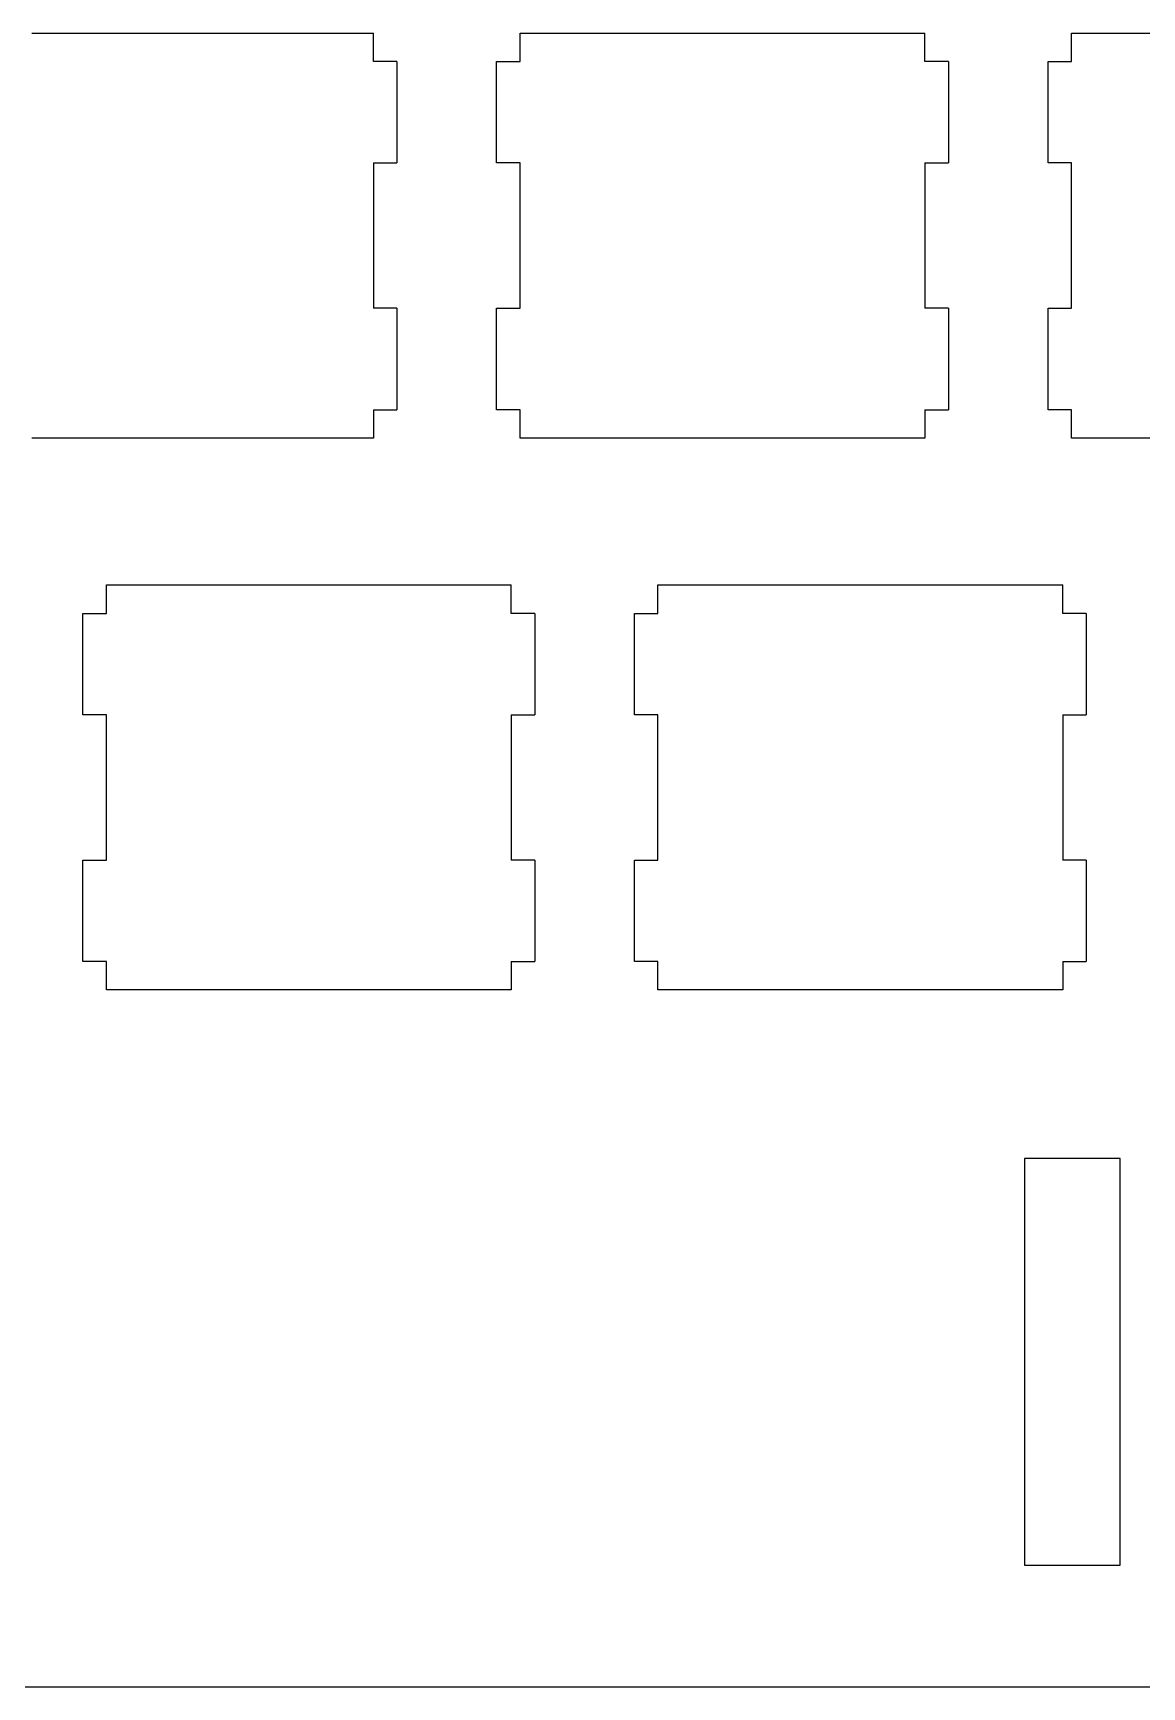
# Model space of a CAD drawing. Extents: x 14 to 304, y 9 to 109.
# Drawn here: x 149.6 to 187.8, y 9.4 to 66.3 of the extents above; entities that cross this region are included whole.
import ezdxf

# ---------------------------------------------------------------- set-up
doc = ezdxf.new("R2010")
doc.units = 0
doc.layers.add('LAYER_1', color=7, linetype='CONTINUOUS')

msp = doc.modelspace()

# ---------------------------------------------------------------- linework, layer by layer
at = {"layer": 'LAYER_1', "linetype": 'BYBLOCK'}
msp.add_line((18.126, 9.37), (278.572, 9.37), dxfattribs=at)
msp.add_lwpolyline([(183.752, 27.563), (183.752, 13.563), (187.052, 13.563), (187.052, 27.563)], close=True, dxfattribs=at)
msp.add_lwpolyline([(183.752, 27.563), (183.752, 13.563), (187.052, 13.563), (187.052, 27.563)], close=True, dxfattribs=at)
for points in [[(149.556, 66.313, 0), (150.244, 66.313, 0), (150.992, 66.313, 0), (151.789, 66.313, 0), (152.622, 66.313, 0), (153.48, 66.313, 0), (154.349, 66.313, 0), (155.219, 66.313, 0), (156.076, 66.313, 0), (156.909, 66.313, 0), (157.706, 66.313, 0), (158.455, 66.313, 0), (159.143, 66.313, 0), (159.758, 66.313, 0), (160.289, 66.313, 0), (160.723, 66.313, 0), (161.047, 66.313, 0), (161.251, 66.313, 0), (161.322, 66.313, 0)], [(161.322, 65.334, 0), (161.322, 65.339, 0), (161.322, 65.353, 0), (161.322, 65.376, 0), (161.322, 65.406, 0), (161.322, 65.444, 0), (161.322, 65.487, 0), (161.322, 65.535, 0), (161.322, 65.588, 0), (161.322, 65.644, 0), (161.322, 65.702, 0), (161.322, 65.762, 0), (161.322, 65.823, 0), (161.322, 65.884, 0), (161.322, 65.944, 0), (161.322, 66.003, 0), (161.322, 66.059, 0), (161.322, 66.111, 0), (161.322, 66.16, 0), (161.322, 66.203, 0), (161.322, 66.24, 0), (161.322, 66.271, 0), (161.322, 66.293, 0), (161.322, 66.308, 0), (161.322, 66.313, 0)], [(166.377, 66.313, 0), (166.447, 66.313, 0), (166.651, 66.313, 0), (166.976, 66.313, 0), (167.41, 66.313, 0), (167.94, 66.313, 0), (168.556, 66.313, 0), (169.244, 66.313, 0), (169.992, 66.313, 0), (170.789, 66.313, 0), (171.622, 66.313, 0), (172.48, 66.313, 0), (173.349, 66.313, 0), (174.219, 66.313, 0), (175.076, 66.313, 0), (175.909, 66.313, 0), (176.706, 66.313, 0), (177.455, 66.313, 0), (178.143, 66.313, 0), (178.758, 66.313, 0), (179.289, 66.313, 0), (179.723, 66.313, 0), (180.047, 66.313, 0), (180.251, 66.313, 0), (180.322, 66.313, 0)], [(166.377, 65.334, 0), (166.377, 65.339, 0), (166.377, 65.353, 0), (166.377, 65.376, 0), (166.377, 65.406, 0), (166.377, 65.444, 0), (166.377, 65.487, 0), (166.377, 65.535, 0), (166.377, 65.588, 0), (166.377, 65.644, 0), (166.377, 65.702, 0), (166.377, 65.762, 0), (166.377, 65.823, 0), (166.377, 65.884, 0), (166.377, 65.944, 0), (166.377, 66.003, 0), (166.377, 66.059, 0), (166.377, 66.111, 0), (166.377, 66.16, 0), (166.377, 66.203, 0), (166.377, 66.24, 0), (166.377, 66.271, 0), (166.377, 66.293, 0), (166.377, 66.308, 0), (166.377, 66.313, 0)], [(180.322, 65.334, 0), (180.322, 65.339, 0), (180.322, 65.353, 0), (180.322, 65.376, 0), (180.322, 65.406, 0), (180.322, 65.444, 0), (180.322, 65.487, 0), (180.322, 65.535, 0), (180.322, 65.588, 0), (180.322, 65.644, 0), (180.322, 65.702, 0), (180.322, 65.762, 0), (180.322, 65.823, 0), (180.322, 65.884, 0), (180.322, 65.944, 0), (180.322, 66.003, 0), (180.322, 66.059, 0), (180.322, 66.111, 0), (180.322, 66.16, 0), (180.322, 66.203, 0), (180.322, 66.24, 0), (180.322, 66.271, 0), (180.322, 66.293, 0), (180.322, 66.308, 0), (180.322, 66.313, 0)], [(185.377, 66.313, 0), (185.447, 66.313, 0), (185.651, 66.313, 0), (185.976, 66.313, 0), (186.41, 66.313, 0), (186.94, 66.313, 0), (187.556, 66.313, 0), (188.244, 66.313, 0)], [(185.377, 65.334, 0), (185.377, 65.339, 0), (185.377, 65.353, 0), (185.377, 65.376, 0), (185.377, 65.406, 0), (185.377, 65.444, 0), (185.377, 65.487, 0), (185.377, 65.535, 0), (185.377, 65.588, 0), (185.377, 65.644, 0), (185.377, 65.702, 0), (185.377, 65.762, 0), (185.377, 65.823, 0), (185.377, 65.884, 0), (185.377, 65.944, 0), (185.377, 66.003, 0), (185.377, 66.059, 0), (185.377, 66.111, 0), (185.377, 66.16, 0), (185.377, 66.203, 0), (185.377, 66.24, 0), (185.377, 66.271, 0), (185.377, 66.293, 0), (185.377, 66.308, 0), (185.377, 66.313, 0)], [(162.133, 65.334, 0), (162.129, 65.334, 0), (162.117, 65.334, 0), (162.098, 65.334, 0), (162.073, 65.334, 0), (162.042, 65.334, 0), (162.006, 65.334, 0), (161.966, 65.334, 0), (161.923, 65.334, 0), (161.876, 65.334, 0), (161.828, 65.334, 0), (161.778, 65.334, 0), (161.727, 65.334, 0), (161.677, 65.334, 0), (161.627, 65.334, 0), (161.578, 65.334, 0), (161.532, 65.334, 0), (161.489, 65.334, 0), (161.449, 65.334, 0), (161.413, 65.334, 0), (161.382, 65.334, 0), (161.357, 65.334, 0), (161.338, 65.334, 0), (161.326, 65.334, 0), (161.322, 65.334, 0)], [(162.133, 65.334, 0), (162.133, 65.316, 0), (162.133, 65.265, 0), (162.133, 65.184, 0), (162.133, 65.075, 0), (162.133, 64.942, 0), (162.133, 64.788, 0), (162.133, 64.616, 0), (162.133, 64.428, 0), (162.133, 64.228, 0), (162.133, 64.02, 0), (162.133, 63.805, 0), (162.133, 63.587, 0), (162.133, 63.369, 0), (162.133, 63.154, 0), (162.133, 62.946, 0), (162.133, 62.746, 0), (162.133, 62.558, 0), (162.133, 62.386, 0), (162.133, 62.232, 0), (162.133, 62.099, 0), (162.133, 61.99, 0), (162.133, 61.909, 0), (162.133, 61.858, 0), (162.133, 61.84, 0)], [(165.565, 61.84, 0), (165.565, 61.858, 0), (165.565, 61.909, 0), (165.565, 61.99, 0), (165.565, 62.099, 0), (165.565, 62.232, 0), (165.565, 62.386, 0), (165.565, 62.558, 0), (165.565, 62.746, 0), (165.565, 62.946, 0), (165.565, 63.154, 0), (165.565, 63.369, 0), (165.565, 63.587, 0), (165.565, 63.805, 0), (165.565, 64.02, 0), (165.565, 64.228, 0), (165.565, 64.428, 0), (165.565, 64.616, 0), (165.565, 64.788, 0), (165.565, 64.942, 0), (165.565, 65.075, 0), (165.565, 65.184, 0), (165.565, 65.265, 0), (165.565, 65.316, 0), (165.565, 65.334, 0)], [(165.565, 65.334, 0), (165.569, 65.334, 0), (165.581, 65.334, 0), (165.6, 65.334, 0), (165.625, 65.334, 0), (165.656, 65.334, 0), (165.692, 65.334, 0), (165.732, 65.334, 0), (165.776, 65.334, 0), (165.822, 65.334, 0), (165.87, 65.334, 0), (165.92, 65.334, 0), (165.971, 65.334, 0), (166.022, 65.334, 0), (166.071, 65.334, 0), (166.12, 65.334, 0), (166.166, 65.334, 0), (166.21, 65.334, 0), (166.25, 65.334, 0), (166.286, 65.334, 0), (166.317, 65.334, 0), (166.342, 65.334, 0), (166.361, 65.334, 0), (166.373, 65.334, 0), (166.377, 65.334, 0)], [(181.133, 65.334, 0), (181.129, 65.334, 0), (181.117, 65.334, 0), (181.098, 65.334, 0), (181.073, 65.334, 0), (181.042, 65.334, 0), (181.006, 65.334, 0), (180.966, 65.334, 0), (180.923, 65.334, 0), (180.876, 65.334, 0), (180.828, 65.334, 0), (180.778, 65.334, 0), (180.727, 65.334, 0), (180.677, 65.334, 0), (180.627, 65.334, 0), (180.578, 65.334, 0), (180.532, 65.334, 0), (180.489, 65.334, 0), (180.449, 65.334, 0), (180.413, 65.334, 0), (180.382, 65.334, 0), (180.357, 65.334, 0), (180.338, 65.334, 0), (180.326, 65.334, 0), (180.322, 65.334, 0)], [(181.133, 65.334, 0), (181.133, 65.316, 0), (181.133, 65.265, 0), (181.133, 65.184, 0), (181.133, 65.075, 0), (181.133, 64.942, 0), (181.133, 64.788, 0), (181.133, 64.616, 0), (181.133, 64.428, 0), (181.133, 64.228, 0), (181.133, 64.02, 0), (181.133, 63.805, 0), (181.133, 63.587, 0), (181.133, 63.369, 0), (181.133, 63.154, 0), (181.133, 62.946, 0), (181.133, 62.746, 0), (181.133, 62.558, 0), (181.133, 62.386, 0), (181.133, 62.232, 0), (181.133, 62.099, 0), (181.133, 61.99, 0), (181.133, 61.909, 0), (181.133, 61.858, 0), (181.133, 61.84, 0)], [(184.565, 61.84, 0), (184.565, 61.858, 0), (184.565, 61.909, 0), (184.565, 61.99, 0), (184.565, 62.099, 0), (184.565, 62.232, 0), (184.565, 62.386, 0), (184.565, 62.558, 0), (184.565, 62.746, 0), (184.565, 62.946, 0), (184.565, 63.154, 0), (184.565, 63.369, 0), (184.565, 63.587, 0), (184.565, 63.805, 0), (184.565, 64.02, 0), (184.565, 64.228, 0), (184.565, 64.428, 0), (184.565, 64.616, 0), (184.565, 64.788, 0), (184.565, 64.942, 0), (184.565, 65.075, 0), (184.565, 65.184, 0), (184.565, 65.265, 0), (184.565, 65.316, 0), (184.565, 65.334, 0)], [(184.565, 65.334, 0), (184.569, 65.334, 0), (184.581, 65.334, 0), (184.6, 65.334, 0), (184.625, 65.334, 0), (184.656, 65.334, 0), (184.692, 65.334, 0), (184.732, 65.334, 0), (184.776, 65.334, 0), (184.822, 65.334, 0), (184.87, 65.334, 0), (184.92, 65.334, 0), (184.971, 65.334, 0), (185.022, 65.334, 0), (185.071, 65.334, 0), (185.12, 65.334, 0), (185.166, 65.334, 0), (185.21, 65.334, 0), (185.25, 65.334, 0), (185.286, 65.334, 0), (185.317, 65.334, 0), (185.342, 65.334, 0), (185.361, 65.334, 0), (185.373, 65.334, 0), (185.377, 65.334, 0)], [(161.322, 61.84, 0), (161.322, 61.815, 0), (161.322, 61.742, 0), (161.322, 61.625, 0), (161.322, 61.47, 0), (161.322, 61.279, 0), (161.322, 61.059, 0), (161.322, 60.812, 0), (161.322, 60.544, 0), (161.322, 60.258, 0), (161.322, 59.959, 0), (161.322, 59.652, 0), (161.322, 59.34, 0), (161.322, 59.028, 0), (161.322, 58.721, 0), (161.322, 58.422, 0), (161.322, 58.136, 0), (161.322, 57.868, 0), (161.322, 57.621, 0), (161.322, 57.401, 0), (161.322, 57.21, 0), (161.322, 57.055, 0), (161.322, 56.938, 0), (161.322, 56.865, 0), (161.322, 56.84, 0)], [(161.322, 61.84, 0), (161.326, 61.84, 0), (161.338, 61.84, 0), (161.357, 61.84, 0), (161.382, 61.84, 0), (161.413, 61.84, 0), (161.449, 61.84, 0), (161.489, 61.84, 0), (161.532, 61.84, 0), (161.578, 61.84, 0), (161.627, 61.84, 0), (161.677, 61.84, 0), (161.727, 61.84, 0), (161.778, 61.84, 0), (161.828, 61.84, 0), (161.876, 61.84, 0), (161.923, 61.84, 0), (161.966, 61.84, 0), (162.006, 61.84, 0), (162.042, 61.84, 0), (162.073, 61.84, 0), (162.098, 61.84, 0), (162.117, 61.84, 0), (162.129, 61.84, 0), (162.133, 61.84, 0)], [(166.377, 61.84, 0), (166.373, 61.84, 0), (166.361, 61.84, 0), (166.342, 61.84, 0), (166.317, 61.84, 0), (166.286, 61.84, 0), (166.25, 61.84, 0), (166.21, 61.84, 0), (166.166, 61.84, 0), (166.12, 61.84, 0), (166.071, 61.84, 0), (166.022, 61.84, 0), (165.971, 61.84, 0), (165.92, 61.84, 0), (165.87, 61.84, 0), (165.822, 61.84, 0), (165.776, 61.84, 0), (165.732, 61.84, 0), (165.692, 61.84, 0), (165.656, 61.84, 0), (165.625, 61.84, 0), (165.6, 61.84, 0), (165.581, 61.84, 0), (165.569, 61.84, 0), (165.565, 61.84, 0)], [(166.377, 56.84, 0), (166.377, 56.865, 0), (166.377, 56.938, 0), (166.377, 57.055, 0), (166.377, 57.21, 0), (166.377, 57.401, 0), (166.377, 57.621, 0), (166.377, 57.868, 0), (166.377, 58.136, 0), (166.377, 58.422, 0), (166.377, 58.721, 0), (166.377, 59.028, 0), (166.377, 59.34, 0), (166.377, 59.652, 0), (166.377, 59.959, 0), (166.377, 60.258, 0), (166.377, 60.544, 0), (166.377, 60.812, 0), (166.377, 61.059, 0), (166.377, 61.279, 0), (166.377, 61.47, 0), (166.377, 61.625, 0), (166.377, 61.742, 0), (166.377, 61.815, 0), (166.377, 61.84, 0)], [(180.322, 61.84, 0), (180.322, 61.815, 0), (180.322, 61.742, 0), (180.322, 61.625, 0), (180.322, 61.47, 0), (180.322, 61.279, 0), (180.322, 61.059, 0), (180.322, 60.812, 0), (180.322, 60.544, 0), (180.322, 60.258, 0), (180.322, 59.959, 0), (180.322, 59.652, 0), (180.322, 59.34, 0), (180.322, 59.028, 0), (180.322, 58.721, 0), (180.322, 58.422, 0), (180.322, 58.136, 0), (180.322, 57.868, 0), (180.322, 57.621, 0), (180.322, 57.401, 0), (180.322, 57.21, 0), (180.322, 57.055, 0), (180.322, 56.938, 0), (180.322, 56.865, 0), (180.322, 56.84, 0)], [(180.322, 61.84, 0), (180.326, 61.84, 0), (180.338, 61.84, 0), (180.357, 61.84, 0), (180.382, 61.84, 0), (180.413, 61.84, 0), (180.449, 61.84, 0), (180.489, 61.84, 0), (180.532, 61.84, 0), (180.578, 61.84, 0), (180.627, 61.84, 0), (180.677, 61.84, 0), (180.727, 61.84, 0), (180.778, 61.84, 0), (180.828, 61.84, 0), (180.876, 61.84, 0), (180.923, 61.84, 0), (180.966, 61.84, 0), (181.006, 61.84, 0), (181.042, 61.84, 0), (181.073, 61.84, 0), (181.098, 61.84, 0), (181.117, 61.84, 0), (181.129, 61.84, 0), (181.133, 61.84, 0)], [(185.377, 61.84, 0), (185.373, 61.84, 0), (185.361, 61.84, 0), (185.342, 61.84, 0), (185.317, 61.84, 0), (185.286, 61.84, 0), (185.25, 61.84, 0), (185.21, 61.84, 0), (185.166, 61.84, 0), (185.12, 61.84, 0), (185.071, 61.84, 0), (185.022, 61.84, 0), (184.971, 61.84, 0), (184.92, 61.84, 0), (184.87, 61.84, 0), (184.822, 61.84, 0), (184.776, 61.84, 0), (184.732, 61.84, 0), (184.692, 61.84, 0), (184.656, 61.84, 0), (184.625, 61.84, 0), (184.6, 61.84, 0), (184.581, 61.84, 0), (184.569, 61.84, 0), (184.565, 61.84, 0)], [(185.377, 56.84, 0), (185.377, 56.865, 0), (185.377, 56.938, 0), (185.377, 57.055, 0), (185.377, 57.21, 0), (185.377, 57.401, 0), (185.377, 57.621, 0), (185.377, 57.868, 0), (185.377, 58.136, 0), (185.377, 58.422, 0), (185.377, 58.721, 0), (185.377, 59.028, 0), (185.377, 59.34, 0), (185.377, 59.652, 0), (185.377, 59.959, 0), (185.377, 60.258, 0), (185.377, 60.544, 0), (185.377, 60.812, 0), (185.377, 61.059, 0), (185.377, 61.279, 0), (185.377, 61.47, 0), (185.377, 61.625, 0), (185.377, 61.742, 0), (185.377, 61.815, 0), (185.377, 61.84, 0)], [(162.133, 56.84, 0), (162.129, 56.84, 0), (162.117, 56.84, 0), (162.098, 56.84, 0), (162.073, 56.84, 0), (162.042, 56.84, 0), (162.006, 56.84, 0), (161.966, 56.84, 0), (161.923, 56.84, 0), (161.876, 56.84, 0), (161.828, 56.84, 0), (161.778, 56.84, 0), (161.727, 56.84, 0), (161.677, 56.84, 0), (161.627, 56.84, 0), (161.578, 56.84, 0), (161.532, 56.84, 0), (161.489, 56.84, 0), (161.449, 56.84, 0), (161.413, 56.84, 0), (161.382, 56.84, 0), (161.357, 56.84, 0), (161.338, 56.84, 0), (161.326, 56.84, 0), (161.322, 56.84, 0)], [(162.133, 56.84, 0), (162.133, 56.822, 0), (162.133, 56.771, 0), (162.133, 56.69, 0), (162.133, 56.581, 0), (162.133, 56.448, 0), (162.133, 56.294, 0), (162.133, 56.122, 0), (162.133, 55.934, 0), (162.133, 55.735, 0), (162.133, 55.526, 0), (162.133, 55.311, 0), (162.133, 55.093, 0), (162.133, 54.875, 0), (162.133, 54.66, 0), (162.133, 54.452, 0), (162.133, 54.252, 0), (162.133, 54.064, 0), (162.133, 53.892, 0), (162.133, 53.738, 0), (162.133, 53.605, 0), (162.133, 53.496, 0), (162.133, 53.415, 0), (162.133, 53.364, 0), (162.133, 53.346, 0)], [(165.565, 53.346, 0), (165.565, 53.364, 0), (165.565, 53.415, 0), (165.565, 53.496, 0), (165.565, 53.605, 0), (165.565, 53.738, 0), (165.565, 53.892, 0), (165.565, 54.064, 0), (165.565, 54.252, 0), (165.565, 54.452, 0), (165.565, 54.66, 0), (165.565, 54.875, 0), (165.565, 55.093, 0), (165.565, 55.311, 0), (165.565, 55.526, 0), (165.565, 55.735, 0), (165.565, 55.934, 0), (165.565, 56.122, 0), (165.565, 56.294, 0), (165.565, 56.448, 0), (165.565, 56.581, 0), (165.565, 56.69, 0), (165.565, 56.771, 0), (165.565, 56.822, 0), (165.565, 56.84, 0)], [(165.565, 56.84, 0), (165.569, 56.84, 0), (165.581, 56.84, 0), (165.6, 56.84, 0), (165.625, 56.84, 0), (165.656, 56.84, 0), (165.692, 56.84, 0), (165.732, 56.84, 0), (165.776, 56.84, 0), (165.822, 56.84, 0), (165.87, 56.84, 0), (165.92, 56.84, 0), (165.971, 56.84, 0), (166.022, 56.84, 0), (166.071, 56.84, 0), (166.12, 56.84, 0), (166.166, 56.84, 0), (166.21, 56.84, 0), (166.25, 56.84, 0), (166.286, 56.84, 0), (166.317, 56.84, 0), (166.342, 56.84, 0), (166.361, 56.84, 0), (166.373, 56.84, 0), (166.377, 56.84, 0)], [(181.133, 56.84, 0), (181.129, 56.84, 0), (181.117, 56.84, 0), (181.098, 56.84, 0), (181.073, 56.84, 0), (181.042, 56.84, 0), (181.006, 56.84, 0), (180.966, 56.84, 0), (180.923, 56.84, 0), (180.876, 56.84, 0), (180.828, 56.84, 0), (180.778, 56.84, 0), (180.727, 56.84, 0), (180.677, 56.84, 0), (180.627, 56.84, 0), (180.578, 56.84, 0), (180.532, 56.84, 0), (180.489, 56.84, 0), (180.449, 56.84, 0), (180.413, 56.84, 0), (180.382, 56.84, 0), (180.357, 56.84, 0), (180.338, 56.84, 0), (180.326, 56.84, 0), (180.322, 56.84, 0)], [(181.133, 56.84, 0), (181.133, 56.822, 0), (181.133, 56.771, 0), (181.133, 56.69, 0), (181.133, 56.581, 0), (181.133, 56.448, 0), (181.133, 56.294, 0), (181.133, 56.122, 0), (181.133, 55.934, 0), (181.133, 55.735, 0), (181.133, 55.526, 0), (181.133, 55.311, 0), (181.133, 55.093, 0), (181.133, 54.875, 0), (181.133, 54.66, 0), (181.133, 54.452, 0), (181.133, 54.252, 0), (181.133, 54.064, 0), (181.133, 53.892, 0), (181.133, 53.738, 0), (181.133, 53.605, 0), (181.133, 53.496, 0), (181.133, 53.415, 0), (181.133, 53.364, 0), (181.133, 53.346, 0)], [(184.565, 53.346, 0), (184.565, 53.364, 0), (184.565, 53.415, 0), (184.565, 53.496, 0), (184.565, 53.605, 0), (184.565, 53.738, 0), (184.565, 53.892, 0), (184.565, 54.064, 0), (184.565, 54.252, 0), (184.565, 54.452, 0), (184.565, 54.66, 0), (184.565, 54.875, 0), (184.565, 55.093, 0), (184.565, 55.311, 0), (184.565, 55.526, 0), (184.565, 55.735, 0), (184.565, 55.934, 0), (184.565, 56.122, 0), (184.565, 56.294, 0), (184.565, 56.448, 0), (184.565, 56.581, 0), (184.565, 56.69, 0), (184.565, 56.771, 0), (184.565, 56.822, 0), (184.565, 56.84, 0)], [(184.565, 56.84, 0), (184.569, 56.84, 0), (184.581, 56.84, 0), (184.6, 56.84, 0), (184.625, 56.84, 0), (184.656, 56.84, 0), (184.692, 56.84, 0), (184.732, 56.84, 0), (184.776, 56.84, 0), (184.822, 56.84, 0), (184.87, 56.84, 0), (184.92, 56.84, 0), (184.971, 56.84, 0), (185.022, 56.84, 0), (185.071, 56.84, 0), (185.12, 56.84, 0), (185.166, 56.84, 0), (185.21, 56.84, 0), (185.25, 56.84, 0), (185.286, 56.84, 0), (185.317, 56.84, 0), (185.342, 56.84, 0), (185.361, 56.84, 0), (185.373, 56.84, 0), (185.377, 56.84, 0)], [(161.322, 53.346, 0), (161.326, 53.346, 0), (161.338, 53.346, 0), (161.357, 53.346, 0), (161.382, 53.346, 0), (161.413, 53.346, 0), (161.449, 53.346, 0), (161.489, 53.346, 0), (161.532, 53.346, 0), (161.578, 53.346, 0), (161.627, 53.346, 0), (161.677, 53.346, 0), (161.727, 53.346, 0), (161.778, 53.346, 0), (161.828, 53.346, 0), (161.876, 53.346, 0), (161.923, 53.346, 0), (161.966, 53.346, 0), (162.006, 53.346, 0), (162.042, 53.346, 0), (162.073, 53.346, 0), (162.098, 53.346, 0), (162.117, 53.346, 0), (162.129, 53.346, 0), (162.133, 53.346, 0)], [(161.322, 53.346, 0), (161.322, 53.341, 0), (161.322, 53.327, 0), (161.322, 53.304, 0), (161.322, 53.274, 0), (161.322, 53.236, 0), (161.322, 53.193, 0), (161.322, 53.145, 0), (161.322, 53.092, 0), (161.322, 53.036, 0), (161.322, 52.978, 0), (161.322, 52.918, 0), (161.322, 52.857, 0), (161.322, 52.796, 0), (161.322, 52.736, 0), (161.322, 52.677, 0), (161.322, 52.621, 0), (161.322, 52.569, 0), (161.322, 52.52, 0), (161.322, 52.477, 0), (161.322, 52.44, 0), (161.322, 52.409, 0), (161.322, 52.387, 0), (161.322, 52.372, 0), (161.322, 52.367, 0)], [(166.377, 53.346, 0), (166.373, 53.346, 0), (166.361, 53.346, 0), (166.342, 53.346, 0), (166.317, 53.346, 0), (166.286, 53.346, 0), (166.25, 53.346, 0), (166.21, 53.346, 0), (166.166, 53.346, 0), (166.12, 53.346, 0), (166.071, 53.346, 0), (166.022, 53.346, 0), (165.971, 53.346, 0), (165.92, 53.346, 0), (165.87, 53.346, 0), (165.822, 53.346, 0), (165.776, 53.346, 0), (165.732, 53.346, 0), (165.692, 53.346, 0), (165.656, 53.346, 0), (165.625, 53.346, 0), (165.6, 53.346, 0), (165.581, 53.346, 0), (165.569, 53.346, 0), (165.565, 53.346, 0)], [(166.377, 52.367, 0), (166.377, 52.372, 0), (166.377, 52.387, 0), (166.377, 52.409, 0), (166.377, 52.44, 0), (166.377, 52.477, 0), (166.377, 52.52, 0), (166.377, 52.569, 0), (166.377, 52.621, 0), (166.377, 52.677, 0), (166.377, 52.736, 0), (166.377, 52.796, 0), (166.377, 52.857, 0), (166.377, 52.918, 0), (166.377, 52.978, 0), (166.377, 53.036, 0), (166.377, 53.092, 0), (166.377, 53.145, 0), (166.377, 53.193, 0), (166.377, 53.236, 0), (166.377, 53.274, 0), (166.377, 53.304, 0), (166.377, 53.327, 0), (166.377, 53.341, 0), (166.377, 53.346, 0)], [(180.322, 53.346, 0), (180.326, 53.346, 0), (180.338, 53.346, 0), (180.357, 53.346, 0), (180.382, 53.346, 0), (180.413, 53.346, 0), (180.449, 53.346, 0), (180.489, 53.346, 0), (180.532, 53.346, 0), (180.578, 53.346, 0), (180.627, 53.346, 0), (180.677, 53.346, 0), (180.727, 53.346, 0), (180.778, 53.346, 0), (180.828, 53.346, 0), (180.876, 53.346, 0), (180.923, 53.346, 0), (180.966, 53.346, 0), (181.006, 53.346, 0), (181.042, 53.346, 0), (181.073, 53.346, 0), (181.098, 53.346, 0), (181.117, 53.346, 0), (181.129, 53.346, 0), (181.133, 53.346, 0)], [(180.322, 53.346, 0), (180.322, 53.341, 0), (180.322, 53.327, 0), (180.322, 53.304, 0), (180.322, 53.274, 0), (180.322, 53.236, 0), (180.322, 53.193, 0), (180.322, 53.145, 0), (180.322, 53.092, 0), (180.322, 53.036, 0), (180.322, 52.978, 0), (180.322, 52.918, 0), (180.322, 52.857, 0), (180.322, 52.796, 0), (180.322, 52.736, 0), (180.322, 52.677, 0), (180.322, 52.621, 0), (180.322, 52.569, 0), (180.322, 52.52, 0), (180.322, 52.477, 0), (180.322, 52.44, 0), (180.322, 52.409, 0), (180.322, 52.387, 0), (180.322, 52.372, 0), (180.322, 52.367, 0)], [(185.377, 53.346, 0), (185.373, 53.346, 0), (185.361, 53.346, 0), (185.342, 53.346, 0), (185.317, 53.346, 0), (185.286, 53.346, 0), (185.25, 53.346, 0), (185.21, 53.346, 0), (185.166, 53.346, 0), (185.12, 53.346, 0), (185.071, 53.346, 0), (185.022, 53.346, 0), (184.971, 53.346, 0), (184.92, 53.346, 0), (184.87, 53.346, 0), (184.822, 53.346, 0), (184.776, 53.346, 0), (184.732, 53.346, 0), (184.692, 53.346, 0), (184.656, 53.346, 0), (184.625, 53.346, 0), (184.6, 53.346, 0), (184.581, 53.346, 0), (184.569, 53.346, 0), (184.565, 53.346, 0)], [(185.377, 52.367, 0), (185.377, 52.372, 0), (185.377, 52.387, 0), (185.377, 52.409, 0), (185.377, 52.44, 0), (185.377, 52.477, 0), (185.377, 52.52, 0), (185.377, 52.569, 0), (185.377, 52.621, 0), (185.377, 52.677, 0), (185.377, 52.736, 0), (185.377, 52.796, 0), (185.377, 52.857, 0), (185.377, 52.918, 0), (185.377, 52.978, 0), (185.377, 53.036, 0), (185.377, 53.092, 0), (185.377, 53.145, 0), (185.377, 53.193, 0), (185.377, 53.236, 0), (185.377, 53.274, 0), (185.377, 53.304, 0), (185.377, 53.327, 0), (185.377, 53.341, 0), (185.377, 53.346, 0)], [(161.322, 52.367, 0), (161.251, 52.367, 0), (161.047, 52.367, 0), (160.723, 52.367, 0), (160.289, 52.367, 0), (159.758, 52.367, 0), (159.143, 52.367, 0), (158.455, 52.367, 0), (157.706, 52.367, 0), (156.909, 52.367, 0), (156.076, 52.367, 0), (155.219, 52.367, 0), (154.349, 52.367, 0), (153.48, 52.367, 0), (152.622, 52.367, 0), (151.789, 52.367, 0), (150.992, 52.367, 0), (150.244, 52.367, 0), (149.556, 52.367, 0)], [(180.322, 52.367, 0), (180.251, 52.367, 0), (180.047, 52.367, 0), (179.723, 52.367, 0), (179.289, 52.367, 0), (178.758, 52.367, 0), (178.143, 52.367, 0), (177.455, 52.367, 0), (176.706, 52.367, 0), (175.909, 52.367, 0), (175.076, 52.367, 0), (174.219, 52.367, 0), (173.349, 52.367, 0), (172.48, 52.367, 0), (171.622, 52.367, 0), (170.789, 52.367, 0), (169.992, 52.367, 0), (169.244, 52.367, 0), (168.556, 52.367, 0), (167.94, 52.367, 0), (167.41, 52.367, 0), (166.976, 52.367, 0), (166.651, 52.367, 0), (166.447, 52.367, 0), (166.377, 52.367, 0)], [(188.244, 52.367, 0), (187.556, 52.367, 0), (186.94, 52.367, 0), (186.41, 52.367, 0), (185.976, 52.367, 0), (185.651, 52.367, 0), (185.447, 52.367, 0), (185.377, 52.367, 0)], [(152.127, 47.313, 0), (152.197, 47.313, 0), (152.401, 47.313, 0), (152.726, 47.313, 0), (153.16, 47.313, 0), (153.69, 47.313, 0), (154.306, 47.313, 0), (154.994, 47.313, 0), (155.742, 47.313, 0), (156.539, 47.313, 0), (157.372, 47.313, 0), (158.23, 47.313, 0), (159.099, 47.313, 0), (159.969, 47.313, 0), (160.826, 47.313, 0), (161.659, 47.313, 0), (162.456, 47.313, 0), (163.205, 47.313, 0), (163.893, 47.313, 0), (164.508, 47.313, 0), (165.039, 47.313, 0), (165.473, 47.313, 0), (165.797, 47.313, 0), (166.001, 47.313, 0), (166.072, 47.313, 0)], [(152.127, 46.334, 0), (152.127, 46.339, 0), (152.127, 46.353, 0), (152.127, 46.376, 0), (152.127, 46.406, 0), (152.127, 46.444, 0), (152.127, 46.487, 0), (152.127, 46.535, 0), (152.127, 46.588, 0), (152.127, 46.644, 0), (152.127, 46.702, 0), (152.127, 46.762, 0), (152.127, 46.823, 0), (152.127, 46.884, 0), (152.127, 46.944, 0), (152.127, 47.003, 0), (152.127, 47.059, 0), (152.127, 47.111, 0), (152.127, 47.16, 0), (152.127, 47.203, 0), (152.127, 47.24, 0), (152.127, 47.271, 0), (152.127, 47.293, 0), (152.127, 47.308, 0), (152.127, 47.313, 0)], [(166.072, 46.334, 0), (166.072, 46.339, 0), (166.072, 46.353, 0), (166.072, 46.376, 0), (166.072, 46.406, 0), (166.072, 46.444, 0), (166.072, 46.487, 0), (166.072, 46.535, 0), (166.072, 46.588, 0), (166.072, 46.644, 0), (166.072, 46.702, 0), (166.072, 46.762, 0), (166.072, 46.823, 0), (166.072, 46.884, 0), (166.072, 46.944, 0), (166.072, 47.003, 0), (166.072, 47.059, 0), (166.072, 47.111, 0), (166.072, 47.16, 0), (166.072, 47.203, 0), (166.072, 47.24, 0), (166.072, 47.271, 0), (166.072, 47.293, 0), (166.072, 47.308, 0), (166.072, 47.313, 0)], [(171.127, 47.313, 0), (171.197, 47.313, 0), (171.401, 47.313, 0), (171.726, 47.313, 0), (172.16, 47.313, 0), (172.69, 47.313, 0), (173.306, 47.313, 0), (173.994, 47.313, 0), (174.742, 47.313, 0), (175.539, 47.313, 0), (176.372, 47.313, 0), (177.23, 47.313, 0), (178.099, 47.313, 0), (178.969, 47.313, 0), (179.826, 47.313, 0), (180.659, 47.313, 0), (181.456, 47.313, 0), (182.205, 47.313, 0), (182.893, 47.313, 0), (183.508, 47.313, 0), (184.039, 47.313, 0), (184.473, 47.313, 0), (184.797, 47.313, 0), (185.001, 47.313, 0), (185.072, 47.313, 0)], [(171.127, 46.334, 0), (171.127, 46.339, 0), (171.127, 46.353, 0), (171.127, 46.376, 0), (171.127, 46.406, 0), (171.127, 46.444, 0), (171.127, 46.487, 0), (171.127, 46.535, 0), (171.127, 46.588, 0), (171.127, 46.644, 0), (171.127, 46.702, 0), (171.127, 46.762, 0), (171.127, 46.823, 0), (171.127, 46.884, 0), (171.127, 46.944, 0), (171.127, 47.003, 0), (171.127, 47.059, 0), (171.127, 47.111, 0), (171.127, 47.16, 0), (171.127, 47.203, 0), (171.127, 47.24, 0), (171.127, 47.271, 0), (171.127, 47.293, 0), (171.127, 47.308, 0), (171.127, 47.313, 0)], [(185.072, 46.334, 0), (185.072, 46.339, 0), (185.072, 46.353, 0), (185.072, 46.376, 0), (185.072, 46.406, 0), (185.072, 46.444, 0), (185.072, 46.487, 0), (185.072, 46.535, 0), (185.072, 46.588, 0), (185.072, 46.644, 0), (185.072, 46.702, 0), (185.072, 46.762, 0), (185.072, 46.823, 0), (185.072, 46.884, 0), (185.072, 46.944, 0), (185.072, 47.003, 0), (185.072, 47.059, 0), (185.072, 47.111, 0), (185.072, 47.16, 0), (185.072, 47.203, 0), (185.072, 47.24, 0), (185.072, 47.271, 0), (185.072, 47.293, 0), (185.072, 47.308, 0), (185.072, 47.313, 0)], [(151.315, 42.84, 0), (151.315, 42.858, 0), (151.315, 42.909, 0), (151.315, 42.99, 0), (151.315, 43.099, 0), (151.315, 43.232, 0), (151.315, 43.386, 0), (151.315, 43.558, 0), (151.315, 43.746, 0), (151.315, 43.946, 0), (151.315, 44.154, 0), (151.315, 44.369, 0), (151.315, 44.587, 0), (151.315, 44.805, 0), (151.315, 45.02, 0), (151.315, 45.228, 0), (151.315, 45.428, 0), (151.315, 45.616, 0), (151.315, 45.788, 0), (151.315, 45.942, 0), (151.315, 46.075, 0), (151.315, 46.184, 0), (151.315, 46.265, 0), (151.315, 46.316, 0), (151.315, 46.334, 0)], [(151.315, 46.334, 0), (151.319, 46.334, 0), (151.331, 46.334, 0), (151.35, 46.334, 0), (151.375, 46.334, 0), (151.406, 46.334, 0), (151.442, 46.334, 0), (151.482, 46.334, 0), (151.526, 46.334, 0), (151.572, 46.334, 0), (151.62, 46.334, 0), (151.67, 46.334, 0), (151.721, 46.334, 0), (151.772, 46.334, 0), (151.821, 46.334, 0), (151.87, 46.334, 0), (151.916, 46.334, 0), (151.96, 46.334, 0), (152, 46.334, 0), (152.036, 46.334, 0), (152.067, 46.334, 0), (152.092, 46.334, 0), (152.111, 46.334, 0), (152.123, 46.334, 0), (152.127, 46.334, 0)], [(166.883, 46.334, 0), (166.879, 46.334, 0), (166.867, 46.334, 0), (166.848, 46.334, 0), (166.823, 46.334, 0), (166.792, 46.334, 0), (166.756, 46.334, 0), (166.716, 46.334, 0), (166.673, 46.334, 0), (166.626, 46.334, 0), (166.578, 46.334, 0), (166.528, 46.334, 0), (166.477, 46.334, 0), (166.427, 46.334, 0), (166.377, 46.334, 0), (166.328, 46.334, 0), (166.282, 46.334, 0), (166.239, 46.334, 0), (166.199, 46.334, 0), (166.163, 46.334, 0), (166.132, 46.334, 0), (166.107, 46.334, 0), (166.088, 46.334, 0), (166.076, 46.334, 0), (166.072, 46.334, 0)], [(166.883, 46.334, 0), (166.883, 46.316, 0), (166.883, 46.265, 0), (166.883, 46.184, 0), (166.883, 46.075, 0), (166.883, 45.942, 0), (166.883, 45.788, 0), (166.883, 45.616, 0), (166.883, 45.428, 0), (166.883, 45.228, 0), (166.883, 45.02, 0), (166.883, 44.805, 0), (166.883, 44.587, 0), (166.883, 44.369, 0), (166.883, 44.154, 0), (166.883, 43.946, 0), (166.883, 43.746, 0), (166.883, 43.558, 0), (166.883, 43.386, 0), (166.883, 43.232, 0), (166.883, 43.099, 0), (166.883, 42.99, 0), (166.883, 42.909, 0), (166.883, 42.858, 0), (166.883, 42.84, 0)], [(170.315, 42.84, 0), (170.315, 42.858, 0), (170.315, 42.909, 0), (170.315, 42.99, 0), (170.315, 43.099, 0), (170.315, 43.232, 0), (170.315, 43.386, 0), (170.315, 43.558, 0), (170.315, 43.746, 0), (170.315, 43.946, 0), (170.315, 44.154, 0), (170.315, 44.369, 0), (170.315, 44.587, 0), (170.315, 44.805, 0), (170.315, 45.02, 0), (170.315, 45.228, 0), (170.315, 45.428, 0), (170.315, 45.616, 0), (170.315, 45.788, 0), (170.315, 45.942, 0), (170.315, 46.075, 0), (170.315, 46.184, 0), (170.315, 46.265, 0), (170.315, 46.316, 0), (170.315, 46.334, 0)], [(170.315, 46.334, 0), (170.319, 46.334, 0), (170.331, 46.334, 0), (170.35, 46.334, 0), (170.375, 46.334, 0), (170.406, 46.334, 0), (170.442, 46.334, 0), (170.482, 46.334, 0), (170.526, 46.334, 0), (170.572, 46.334, 0), (170.62, 46.334, 0), (170.67, 46.334, 0), (170.721, 46.334, 0), (170.772, 46.334, 0), (170.821, 46.334, 0), (170.87, 46.334, 0), (170.916, 46.334, 0), (170.96, 46.334, 0), (171, 46.334, 0), (171.036, 46.334, 0), (171.067, 46.334, 0), (171.092, 46.334, 0), (171.111, 46.334, 0), (171.123, 46.334, 0), (171.127, 46.334, 0)], [(185.883, 46.334, 0), (185.879, 46.334, 0), (185.867, 46.334, 0), (185.848, 46.334, 0), (185.823, 46.334, 0), (185.792, 46.334, 0), (185.756, 46.334, 0), (185.716, 46.334, 0), (185.673, 46.334, 0), (185.626, 46.334, 0), (185.578, 46.334, 0), (185.528, 46.334, 0), (185.477, 46.334, 0), (185.427, 46.334, 0), (185.377, 46.334, 0), (185.328, 46.334, 0), (185.282, 46.334, 0), (185.239, 46.334, 0), (185.199, 46.334, 0), (185.163, 46.334, 0), (185.132, 46.334, 0), (185.107, 46.334, 0), (185.088, 46.334, 0), (185.076, 46.334, 0), (185.072, 46.334, 0)], [(185.883, 46.334, 0), (185.883, 46.316, 0), (185.883, 46.265, 0), (185.883, 46.184, 0), (185.883, 46.075, 0), (185.883, 45.942, 0), (185.883, 45.788, 0), (185.883, 45.616, 0), (185.883, 45.428, 0), (185.883, 45.228, 0), (185.883, 45.02, 0), (185.883, 44.805, 0), (185.883, 44.587, 0), (185.883, 44.369, 0), (185.883, 44.154, 0), (185.883, 43.946, 0), (185.883, 43.746, 0), (185.883, 43.558, 0), (185.883, 43.386, 0), (185.883, 43.232, 0), (185.883, 43.099, 0), (185.883, 42.99, 0), (185.883, 42.909, 0), (185.883, 42.858, 0), (185.883, 42.84, 0)], [(152.127, 42.84, 0), (152.123, 42.84, 0), (152.111, 42.84, 0), (152.092, 42.84, 0), (152.067, 42.84, 0), (152.036, 42.84, 0), (152, 42.84, 0), (151.96, 42.84, 0), (151.916, 42.84, 0), (151.87, 42.84, 0), (151.821, 42.84, 0), (151.772, 42.84, 0), (151.721, 42.84, 0), (151.67, 42.84, 0), (151.62, 42.84, 0), (151.572, 42.84, 0), (151.526, 42.84, 0), (151.482, 42.84, 0), (151.442, 42.84, 0), (151.406, 42.84, 0), (151.375, 42.84, 0), (151.35, 42.84, 0), (151.331, 42.84, 0), (151.319, 42.84, 0), (151.315, 42.84, 0)], [(152.127, 37.84, 0), (152.127, 37.865, 0), (152.127, 37.938, 0), (152.127, 38.055, 0), (152.127, 38.21, 0), (152.127, 38.401, 0), (152.127, 38.621, 0), (152.127, 38.868, 0), (152.127, 39.136, 0), (152.127, 39.422, 0), (152.127, 39.721, 0), (152.127, 40.028, 0), (152.127, 40.34, 0), (152.127, 40.652, 0), (152.127, 40.959, 0), (152.127, 41.258, 0), (152.127, 41.544, 0), (152.127, 41.812, 0), (152.127, 42.059, 0), (152.127, 42.279, 0), (152.127, 42.47, 0), (152.127, 42.625, 0), (152.127, 42.742, 0), (152.127, 42.815, 0), (152.127, 42.84, 0)], [(166.072, 42.84, 0), (166.072, 42.815, 0), (166.072, 42.742, 0), (166.072, 42.625, 0), (166.072, 42.47, 0), (166.072, 42.279, 0), (166.072, 42.059, 0), (166.072, 41.812, 0), (166.072, 41.544, 0), (166.072, 41.258, 0), (166.072, 40.959, 0), (166.072, 40.652, 0), (166.072, 40.34, 0), (166.072, 40.028, 0), (166.072, 39.721, 0), (166.072, 39.422, 0), (166.072, 39.136, 0), (166.072, 38.868, 0), (166.072, 38.621, 0), (166.072, 38.401, 0), (166.072, 38.21, 0), (166.072, 38.055, 0), (166.072, 37.938, 0), (166.072, 37.865, 0), (166.072, 37.84, 0)], [(166.072, 42.84, 0), (166.076, 42.84, 0), (166.088, 42.84, 0), (166.107, 42.84, 0), (166.132, 42.84, 0), (166.163, 42.84, 0), (166.199, 42.84, 0), (166.239, 42.84, 0), (166.282, 42.84, 0), (166.328, 42.84, 0), (166.377, 42.84, 0), (166.427, 42.84, 0), (166.477, 42.84, 0), (166.528, 42.84, 0), (166.578, 42.84, 0), (166.626, 42.84, 0), (166.673, 42.84, 0), (166.716, 42.84, 0), (166.756, 42.84, 0), (166.792, 42.84, 0), (166.823, 42.84, 0), (166.848, 42.84, 0), (166.867, 42.84, 0), (166.879, 42.84, 0), (166.883, 42.84, 0)], [(171.127, 42.84, 0), (171.123, 42.84, 0), (171.111, 42.84, 0), (171.092, 42.84, 0), (171.067, 42.84, 0), (171.036, 42.84, 0), (171, 42.84, 0), (170.96, 42.84, 0), (170.916, 42.84, 0), (170.87, 42.84, 0), (170.821, 42.84, 0), (170.772, 42.84, 0), (170.721, 42.84, 0), (170.67, 42.84, 0), (170.62, 42.84, 0), (170.572, 42.84, 0), (170.526, 42.84, 0), (170.482, 42.84, 0), (170.442, 42.84, 0), (170.406, 42.84, 0), (170.375, 42.84, 0), (170.35, 42.84, 0), (170.331, 42.84, 0), (170.319, 42.84, 0), (170.315, 42.84, 0)], [(171.127, 37.84, 0), (171.127, 37.865, 0), (171.127, 37.938, 0), (171.127, 38.055, 0), (171.127, 38.21, 0), (171.127, 38.401, 0), (171.127, 38.621, 0), (171.127, 38.868, 0), (171.127, 39.136, 0), (171.127, 39.422, 0), (171.127, 39.721, 0), (171.127, 40.028, 0), (171.127, 40.34, 0), (171.127, 40.652, 0), (171.127, 40.959, 0), (171.127, 41.258, 0), (171.127, 41.544, 0), (171.127, 41.812, 0), (171.127, 42.059, 0), (171.127, 42.279, 0), (171.127, 42.47, 0), (171.127, 42.625, 0), (171.127, 42.742, 0), (171.127, 42.815, 0), (171.127, 42.84, 0)], [(185.072, 42.84, 0), (185.072, 42.815, 0), (185.072, 42.742, 0), (185.072, 42.625, 0), (185.072, 42.47, 0), (185.072, 42.279, 0), (185.072, 42.059, 0), (185.072, 41.812, 0), (185.072, 41.544, 0), (185.072, 41.258, 0), (185.072, 40.959, 0), (185.072, 40.652, 0), (185.072, 40.34, 0), (185.072, 40.028, 0), (185.072, 39.721, 0), (185.072, 39.422, 0), (185.072, 39.136, 0), (185.072, 38.868, 0), (185.072, 38.621, 0), (185.072, 38.401, 0), (185.072, 38.21, 0), (185.072, 38.055, 0), (185.072, 37.938, 0), (185.072, 37.865, 0), (185.072, 37.84, 0)], [(185.072, 42.84, 0), (185.076, 42.84, 0), (185.088, 42.84, 0), (185.107, 42.84, 0), (185.132, 42.84, 0), (185.163, 42.84, 0), (185.199, 42.84, 0), (185.239, 42.84, 0), (185.282, 42.84, 0), (185.328, 42.84, 0), (185.377, 42.84, 0), (185.427, 42.84, 0), (185.477, 42.84, 0), (185.528, 42.84, 0), (185.578, 42.84, 0), (185.626, 42.84, 0), (185.673, 42.84, 0), (185.716, 42.84, 0), (185.756, 42.84, 0), (185.792, 42.84, 0), (185.823, 42.84, 0), (185.848, 42.84, 0), (185.867, 42.84, 0), (185.879, 42.84, 0), (185.883, 42.84, 0)], [(151.315, 34.346, 0), (151.315, 34.364, 0), (151.315, 34.415, 0), (151.315, 34.496, 0), (151.315, 34.605, 0), (151.315, 34.738, 0), (151.315, 34.892, 0), (151.315, 35.064, 0), (151.315, 35.252, 0), (151.315, 35.452, 0), (151.315, 35.66, 0), (151.315, 35.875, 0), (151.315, 36.093, 0), (151.315, 36.311, 0), (151.315, 36.526, 0), (151.315, 36.735, 0), (151.315, 36.934, 0), (151.315, 37.122, 0), (151.315, 37.294, 0), (151.315, 37.448, 0), (151.315, 37.581, 0), (151.315, 37.69, 0), (151.315, 37.771, 0), (151.315, 37.822, 0), (151.315, 37.84, 0)], [(151.315, 37.84, 0), (151.319, 37.84, 0), (151.331, 37.84, 0), (151.35, 37.84, 0), (151.375, 37.84, 0), (151.406, 37.84, 0), (151.442, 37.84, 0), (151.482, 37.84, 0), (151.526, 37.84, 0), (151.572, 37.84, 0), (151.62, 37.84, 0), (151.67, 37.84, 0), (151.721, 37.84, 0), (151.772, 37.84, 0), (151.821, 37.84, 0), (151.87, 37.84, 0), (151.916, 37.84, 0), (151.96, 37.84, 0), (152, 37.84, 0), (152.036, 37.84, 0), (152.067, 37.84, 0), (152.092, 37.84, 0), (152.111, 37.84, 0), (152.123, 37.84, 0), (152.127, 37.84, 0)], [(166.883, 37.84, 0), (166.879, 37.84, 0), (166.867, 37.84, 0), (166.848, 37.84, 0), (166.823, 37.84, 0), (166.792, 37.84, 0), (166.756, 37.84, 0), (166.716, 37.84, 0), (166.673, 37.84, 0), (166.626, 37.84, 0), (166.578, 37.84, 0), (166.528, 37.84, 0), (166.477, 37.84, 0), (166.427, 37.84, 0), (166.377, 37.84, 0), (166.328, 37.84, 0), (166.282, 37.84, 0), (166.239, 37.84, 0), (166.199, 37.84, 0), (166.163, 37.84, 0), (166.132, 37.84, 0), (166.107, 37.84, 0), (166.088, 37.84, 0), (166.076, 37.84, 0), (166.072, 37.84, 0)], [(166.883, 37.84, 0), (166.883, 37.822, 0), (166.883, 37.771, 0), (166.883, 37.69, 0), (166.883, 37.581, 0), (166.883, 37.448, 0), (166.883, 37.294, 0), (166.883, 37.122, 0), (166.883, 36.934, 0), (166.883, 36.735, 0), (166.883, 36.526, 0), (166.883, 36.311, 0), (166.883, 36.093, 0), (166.883, 35.875, 0), (166.883, 35.66, 0), (166.883, 35.452, 0), (166.883, 35.252, 0), (166.883, 35.064, 0), (166.883, 34.892, 0), (166.883, 34.738, 0), (166.883, 34.605, 0), (166.883, 34.496, 0), (166.883, 34.415, 0), (166.883, 34.364, 0), (166.883, 34.346, 0)], [(170.315, 34.346, 0), (170.315, 34.364, 0), (170.315, 34.415, 0), (170.315, 34.496, 0), (170.315, 34.605, 0), (170.315, 34.738, 0), (170.315, 34.892, 0), (170.315, 35.064, 0), (170.315, 35.252, 0), (170.315, 35.452, 0), (170.315, 35.66, 0), (170.315, 35.875, 0), (170.315, 36.093, 0), (170.315, 36.311, 0), (170.315, 36.526, 0), (170.315, 36.735, 0), (170.315, 36.934, 0), (170.315, 37.122, 0), (170.315, 37.294, 0), (170.315, 37.448, 0), (170.315, 37.581, 0), (170.315, 37.69, 0), (170.315, 37.771, 0), (170.315, 37.822, 0), (170.315, 37.84, 0)], [(170.315, 37.84, 0), (170.319, 37.84, 0), (170.331, 37.84, 0), (170.35, 37.84, 0), (170.375, 37.84, 0), (170.406, 37.84, 0), (170.442, 37.84, 0), (170.482, 37.84, 0), (170.526, 37.84, 0), (170.572, 37.84, 0), (170.62, 37.84, 0), (170.67, 37.84, 0), (170.721, 37.84, 0), (170.772, 37.84, 0), (170.821, 37.84, 0), (170.87, 37.84, 0), (170.916, 37.84, 0), (170.96, 37.84, 0), (171, 37.84, 0), (171.036, 37.84, 0), (171.067, 37.84, 0), (171.092, 37.84, 0), (171.111, 37.84, 0), (171.123, 37.84, 0), (171.127, 37.84, 0)], [(185.883, 37.84, 0), (185.879, 37.84, 0), (185.867, 37.84, 0), (185.848, 37.84, 0), (185.823, 37.84, 0), (185.792, 37.84, 0), (185.756, 37.84, 0), (185.716, 37.84, 0), (185.673, 37.84, 0), (185.626, 37.84, 0), (185.578, 37.84, 0), (185.528, 37.84, 0), (185.477, 37.84, 0), (185.427, 37.84, 0), (185.377, 37.84, 0), (185.328, 37.84, 0), (185.282, 37.84, 0), (185.239, 37.84, 0), (185.199, 37.84, 0), (185.163, 37.84, 0), (185.132, 37.84, 0), (185.107, 37.84, 0), (185.088, 37.84, 0), (185.076, 37.84, 0), (185.072, 37.84, 0)], [(185.883, 37.84, 0), (185.883, 37.822, 0), (185.883, 37.771, 0), (185.883, 37.69, 0), (185.883, 37.581, 0), (185.883, 37.448, 0), (185.883, 37.294, 0), (185.883, 37.122, 0), (185.883, 36.934, 0), (185.883, 36.735, 0), (185.883, 36.526, 0), (185.883, 36.311, 0), (185.883, 36.093, 0), (185.883, 35.875, 0), (185.883, 35.66, 0), (185.883, 35.452, 0), (185.883, 35.252, 0), (185.883, 35.064, 0), (185.883, 34.892, 0), (185.883, 34.738, 0), (185.883, 34.605, 0), (185.883, 34.496, 0), (185.883, 34.415, 0), (185.883, 34.364, 0), (185.883, 34.346, 0)], [(152.127, 34.346, 0), (152.123, 34.346, 0), (152.111, 34.346, 0), (152.092, 34.346, 0), (152.067, 34.346, 0), (152.036, 34.346, 0), (152, 34.346, 0), (151.96, 34.346, 0), (151.916, 34.346, 0), (151.87, 34.346, 0), (151.821, 34.346, 0), (151.772, 34.346, 0), (151.721, 34.346, 0), (151.67, 34.346, 0), (151.62, 34.346, 0), (151.572, 34.346, 0), (151.526, 34.346, 0), (151.482, 34.346, 0), (151.442, 34.346, 0), (151.406, 34.346, 0), (151.375, 34.346, 0), (151.35, 34.346, 0), (151.331, 34.346, 0), (151.319, 34.346, 0), (151.315, 34.346, 0)], [(152.127, 33.367, 0), (152.127, 33.372, 0), (152.127, 33.387, 0), (152.127, 33.409, 0), (152.127, 33.44, 0), (152.127, 33.477, 0), (152.127, 33.52, 0), (152.127, 33.569, 0), (152.127, 33.621, 0), (152.127, 33.677, 0), (152.127, 33.736, 0), (152.127, 33.796, 0), (152.127, 33.857, 0), (152.127, 33.918, 0), (152.127, 33.978, 0), (152.127, 34.036, 0), (152.127, 34.092, 0), (152.127, 34.145, 0), (152.127, 34.193, 0), (152.127, 34.236, 0), (152.127, 34.274, 0), (152.127, 34.304, 0), (152.127, 34.327, 0), (152.127, 34.341, 0), (152.127, 34.346, 0)], [(166.072, 34.346, 0), (166.076, 34.346, 0), (166.088, 34.346, 0), (166.107, 34.346, 0), (166.132, 34.346, 0), (166.163, 34.346, 0), (166.199, 34.346, 0), (166.239, 34.346, 0), (166.282, 34.346, 0), (166.328, 34.346, 0), (166.377, 34.346, 0), (166.427, 34.346, 0), (166.477, 34.346, 0), (166.528, 34.346, 0), (166.578, 34.346, 0), (166.626, 34.346, 0), (166.673, 34.346, 0), (166.716, 34.346, 0), (166.756, 34.346, 0), (166.792, 34.346, 0), (166.823, 34.346, 0), (166.848, 34.346, 0), (166.867, 34.346, 0), (166.879, 34.346, 0), (166.883, 34.346, 0)], [(166.072, 34.346, 0), (166.072, 34.341, 0), (166.072, 34.327, 0), (166.072, 34.304, 0), (166.072, 34.274, 0), (166.072, 34.236, 0), (166.072, 34.193, 0), (166.072, 34.145, 0), (166.072, 34.092, 0), (166.072, 34.036, 0), (166.072, 33.978, 0), (166.072, 33.918, 0), (166.072, 33.857, 0), (166.072, 33.796, 0), (166.072, 33.736, 0), (166.072, 33.677, 0), (166.072, 33.621, 0), (166.072, 33.569, 0), (166.072, 33.52, 0), (166.072, 33.477, 0), (166.072, 33.44, 0), (166.072, 33.409, 0), (166.072, 33.387, 0), (166.072, 33.372, 0), (166.072, 33.367, 0)], [(171.127, 34.346, 0), (171.123, 34.346, 0), (171.111, 34.346, 0), (171.092, 34.346, 0), (171.067, 34.346, 0), (171.036, 34.346, 0), (171, 34.346, 0), (170.96, 34.346, 0), (170.916, 34.346, 0), (170.87, 34.346, 0), (170.821, 34.346, 0), (170.772, 34.346, 0), (170.721, 34.346, 0), (170.67, 34.346, 0), (170.62, 34.346, 0), (170.572, 34.346, 0), (170.526, 34.346, 0), (170.482, 34.346, 0), (170.442, 34.346, 0), (170.406, 34.346, 0), (170.375, 34.346, 0), (170.35, 34.346, 0), (170.331, 34.346, 0), (170.319, 34.346, 0), (170.315, 34.346, 0)], [(171.127, 33.367, 0), (171.127, 33.372, 0), (171.127, 33.387, 0), (171.127, 33.409, 0), (171.127, 33.44, 0), (171.127, 33.477, 0), (171.127, 33.52, 0), (171.127, 33.569, 0), (171.127, 33.621, 0), (171.127, 33.677, 0), (171.127, 33.736, 0), (171.127, 33.796, 0), (171.127, 33.857, 0), (171.127, 33.918, 0), (171.127, 33.978, 0), (171.127, 34.036, 0), (171.127, 34.092, 0), (171.127, 34.145, 0), (171.127, 34.193, 0), (171.127, 34.236, 0), (171.127, 34.274, 0), (171.127, 34.304, 0), (171.127, 34.327, 0), (171.127, 34.341, 0), (171.127, 34.346, 0)], [(185.072, 34.346, 0), (185.076, 34.346, 0), (185.088, 34.346, 0), (185.107, 34.346, 0), (185.132, 34.346, 0), (185.163, 34.346, 0), (185.199, 34.346, 0), (185.239, 34.346, 0), (185.282, 34.346, 0), (185.328, 34.346, 0), (185.377, 34.346, 0), (185.427, 34.346, 0), (185.477, 34.346, 0), (185.528, 34.346, 0), (185.578, 34.346, 0), (185.626, 34.346, 0), (185.673, 34.346, 0), (185.716, 34.346, 0), (185.756, 34.346, 0), (185.792, 34.346, 0), (185.823, 34.346, 0), (185.848, 34.346, 0), (185.867, 34.346, 0), (185.879, 34.346, 0), (185.883, 34.346, 0)], [(185.072, 34.346, 0), (185.072, 34.341, 0), (185.072, 34.327, 0), (185.072, 34.304, 0), (185.072, 34.274, 0), (185.072, 34.236, 0), (185.072, 34.193, 0), (185.072, 34.145, 0), (185.072, 34.092, 0), (185.072, 34.036, 0), (185.072, 33.978, 0), (185.072, 33.918, 0), (185.072, 33.857, 0), (185.072, 33.796, 0), (185.072, 33.736, 0), (185.072, 33.677, 0), (185.072, 33.621, 0), (185.072, 33.569, 0), (185.072, 33.52, 0), (185.072, 33.477, 0), (185.072, 33.44, 0), (185.072, 33.409, 0), (185.072, 33.387, 0), (185.072, 33.372, 0), (185.072, 33.367, 0)], [(166.072, 33.367, 0), (166.001, 33.367, 0), (165.797, 33.367, 0), (165.473, 33.367, 0), (165.039, 33.367, 0), (164.508, 33.367, 0), (163.893, 33.367, 0), (163.205, 33.367, 0), (162.456, 33.367, 0), (161.659, 33.367, 0), (160.826, 33.367, 0), (159.969, 33.367, 0), (159.099, 33.367, 0), (158.23, 33.367, 0), (157.372, 33.367, 0), (156.539, 33.367, 0), (155.742, 33.367, 0), (154.994, 33.367, 0), (154.306, 33.367, 0), (153.69, 33.367, 0), (153.16, 33.367, 0), (152.726, 33.367, 0), (152.401, 33.367, 0), (152.197, 33.367, 0), (152.127, 33.367, 0)], [(185.072, 33.367, 0), (185.001, 33.367, 0), (184.797, 33.367, 0), (184.473, 33.367, 0), (184.039, 33.367, 0), (183.508, 33.367, 0), (182.893, 33.367, 0), (182.205, 33.367, 0), (181.456, 33.367, 0), (180.659, 33.367, 0), (179.826, 33.367, 0), (178.969, 33.367, 0), (178.099, 33.367, 0), (177.23, 33.367, 0), (176.372, 33.367, 0), (175.539, 33.367, 0), (174.742, 33.367, 0), (173.994, 33.367, 0), (173.306, 33.367, 0), (172.69, 33.367, 0), (172.16, 33.367, 0), (171.726, 33.367, 0), (171.401, 33.367, 0), (171.197, 33.367, 0), (171.127, 33.367, 0)]]:
    msp.add_polyline3d(points, dxfattribs=at)

doc.saveas('drawing.dxf')
